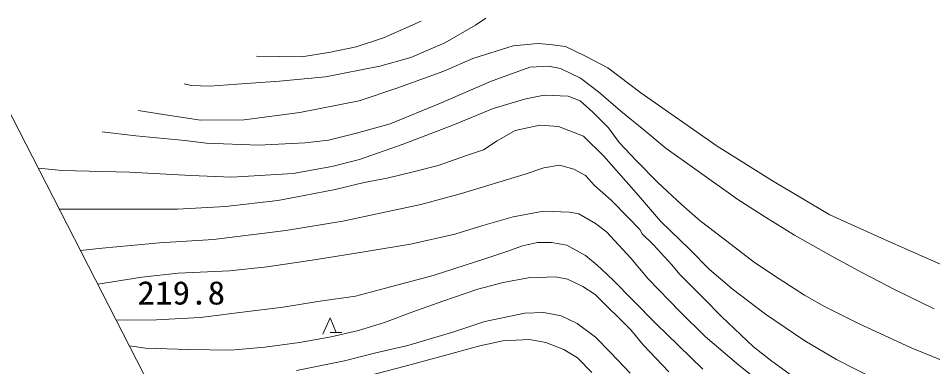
# Model space of a CAD drawing. Units: millimetres, scale not verified. Extents: x 40000 to 680000, y 20000 to 380000.
# Drawn here: x 358467 to 429943, y 306203 to 333427 of the extents above; entities that cross this region are included whole.
import ezdxf
from ezdxf.enums import TextEntityAlignment as Align

# ---------------------------------------------------------------- set-up
doc = ezdxf.new("R2010")
doc.units = ezdxf.units.MM
doc.header["$LTSCALE"] = 1000
doc.layers.add('M-WORK', color=1, linetype='Continuous', lineweight=13)
doc.styles.add('ＭＳ ゴシック', font='')
doc.styles.get('ＭＳ ゴシック').set_extended_font_data('MS Gothic')

msp = doc.modelspace()

# ---------------------------------------------------------------- linework, layer by layer
at = {"layer": 'M-WORK'}
for p, q in [((387008, 331893), (389949, 333204)), ((394202, 332888), (395024, 333427)), ((391813, 331513), (394202, 332888)), ((384889, 331200), (387008, 331893)), ((382872, 330776), (384889, 331200)), ((389154, 330357), (391813, 331513)), ((393985, 330280), (397150, 331269)), ((397150, 331269), (399074, 331449)), ((399074, 331449), (400015, 331390)), ((400015, 331390), (401249, 331213)), ((401249, 331213), (402810, 330458)), ((355490, 330554), (373193, 296058)), ((377079, 330455), (380624, 330416)), ((380624, 330416), (382872, 330776)), ((386726, 329689), (389154, 330357)), ((391737, 329291), (393985, 330280)), ((402810, 330458), (404547, 329552)), ((382475, 328855), (386726, 329689)), ((395381, 328499), (398463, 329604)), ((398463, 329604), (399915, 329694)), ((399915, 329694), (400853, 329501)), ((404547, 329552), (407140, 327613)), ((378889, 328522), (382475, 328855)), ((388051, 327960), (391737, 329291)), ((400853, 329501), (402420, 328756)), ((371439, 328302), (371971, 328174)), ((371971, 328174), (373449, 328128)), ((373449, 328128), (375559, 328274)), ((375559, 328274), (378889, 328522)), ((391463, 326791), (395381, 328499)), ((402420, 328756), (403807, 327690)), ((385102, 326989), (388051, 327960)), ((398150, 327145), (399576, 327428)), ((399576, 327428), (401439, 327338)), ((403807, 327690), (405567, 326161)), ((407140, 327613), (413107, 323434)), ((380480, 326072), (385102, 326989)), ((387533, 325185), (391463, 326791)), ((395581, 326374), (398150, 327145)), ((401439, 327338), (402376, 326978)), ((402376, 326978), (403378, 326105)), ((367838, 326216), (370302, 325821)), ((376110, 325497), (380480, 326072)), ((392422, 325077), (395581, 326374)), ((403378, 326105), (404598, 324859)), ((405567, 326161), (407352, 324710)), ((370302, 325821), (372712, 325461)), ((372712, 325461), (376110, 325497)), ((365031, 324563), (367655, 324233)), ((384899, 324453), (387533, 325185)), ((388543, 323587), (392422, 325077)), ((397306, 324651), (395886, 323841)), ((399231, 325064), (397306, 324651)), ((400705, 324974), (399231, 325064)), ((402647, 324219), (400705, 324974)), ((404598, 324859), (405433, 323716)), ((407352, 324710), (409112, 323246)), ((367655, 324233), (371477, 323888)), ((371477, 323888), (373159, 323670)), ((380879, 323708), (382716, 323914)), ((382716, 323914), (384899, 324453)), ((395886, 323841), (394825, 323158)), ((404248, 322655), (402647, 324219)), ((373159, 323670), (377244, 323515)), ((377244, 323515), (380879, 323708)), ((385139, 322405), (388543, 323587)), ((394825, 323158), (393422, 322673)), ((405433, 323716), (406782, 322290)), ((409112, 323246), (411154, 321794)), ((413107, 323434), (417563, 320640)), ((382981, 321853), (385139, 322405)), ((393422, 322673), (391282, 321935)), ((406945, 319580), (404248, 322655)), ((360029, 321710), (361890, 321545)), ((379949, 321288), (382981, 321853)), ((391282, 321935), (389340, 321432)), ((398083, 321248), (399540, 321751)), ((399540, 321751), (400763, 321949)), ((400763, 321949), (401895, 321626)), ((406782, 322290), (408465, 320607)), ((411154, 321794), (414712, 319264)), ((361890, 321545), (367169, 321403)), ((367169, 321403), (371960, 321147)), ((371960, 321147), (375146, 321005)), ((375146, 321005), (379949, 321288)), ((387290, 320928), (385492, 320587)), ((389340, 321432), (387290, 320928)), ((393102, 319737), (398083, 321248)), ((401895, 321626), (402813, 321140)), ((402813, 321140), (403517, 320367)), ((385492, 320587), (383244, 320047)), ((403517, 320367), (404822, 319208)), ((408465, 320607), (410314, 318873)), ((417563, 320640), (421893, 318072)), ((380816, 319580), (378766, 319202)), ((383244, 320047), (380816, 319580)), ((389919, 318874), (393102, 319737)), ((408653, 317583), (406945, 319580)), ((378766, 319202), (374666, 318716)), ((383839, 317579), (389919, 318874)), ((404822, 319208), (406152, 317825)), ((410314, 318873), (411766, 317614)), ((414712, 319264), (416870, 317889)), ((365675, 318501), (361676, 318501)), ((370908, 318501), (365675, 318501)), ((374666, 318716), (370908, 318501)), ((399523, 318368), (397146, 317918)), ((401552, 318291), (399523, 318368)), ((402271, 318150), (401552, 318291)), ((403594, 317405), (402271, 318150)), ((421893, 318072), (426173, 316133)), ((379369, 316834), (383839, 317579)), ((397146, 317918), (394770, 317238)), ((404455, 316737), (403594, 317405)), ((406152, 317825), (407050, 316921)), ((410955, 315372), (408653, 317583)), ((411766, 317614), (413513, 316278)), ((416870, 317889), (419131, 316489)), ((373738, 316153), (379369, 316834)), ((394770, 317238), (392599, 316570)), ((406343, 314681), (404455, 316737)), ((407050, 316921), (407227, 316580)), ((369499, 315871), (373738, 316153)), ((392599, 316570), (389131, 315786)), ((407227, 316580), (408118, 315722)), ((413513, 316278), (416005, 314352)), ((419131, 316489), (422008, 314858)), ((426173, 316133), (431837, 313641)), ((363323, 315291), (365017, 315473)), ((365017, 315473), (369499, 315871)), ((389131, 315786), (385650, 315195)), ((397886, 315639), (396664, 315194)), ((399042, 315901), (397886, 315639)), ((400156, 315920), (399042, 315901)), ((401345, 315690), (400156, 315920)), ((402796, 314885), (401345, 315690)), ((408118, 315722), (409547, 314175)), ((412484, 313789), (410955, 315372)), ((381784, 314592), (377931, 314014)), ((385650, 315195), (381784, 314592)), ((395007, 314670), (390903, 313323)), ((396664, 315194), (395007, 314670)), ((403714, 314150), (402796, 314885)), ((407692, 313076), (406343, 314681)), ((422008, 314858), (424461, 313548)), ((377931, 314014), (374976, 313705)), ((404467, 313429), (403714, 314150)), ((409547, 314175), (410177, 313405)), ((414264, 312297), (412484, 313789)), ((416005, 314352), (417944, 313080)), ((368130, 313204), (364675, 312657)), ((370956, 313500), (368130, 313204)), ((374976, 313705), (370956, 313500)), ((390903, 313323), (387178, 312342)), ((398324, 313148), (396371, 312789)), ((400456, 313225), (398324, 313148)), ((401406, 313046), (400456, 313225)), ((405043, 312886), (404467, 313429)), ((410171, 310520), (407692, 313076)), ((410177, 313405), (412031, 311570)), ((417944, 313080), (419922, 311796)), ((424461, 313548), (427004, 312212)), ((396371, 312789), (394380, 312249)), ((402601, 312480), (401406, 313046)), ((403564, 311851), (402601, 312480)), ((406466, 311440), (405043, 312886)), ((384820, 311727), (381884, 311286)), ((387178, 312342), (384820, 311727)), ((394380, 312249), (391644, 311337)), ((406339, 309077), (403564, 311851)), ((416871, 310300), (414264, 312297)), ((419922, 311796), (421489, 310909)), ((427004, 312212), (430063, 310718)), ((381884, 311286), (379178, 310846)), ((391644, 311337), (389319, 310502)), ((408357, 309539), (406466, 311440)), ((412031, 311570), (413467, 310109)), ((376398, 310525), (372673, 310048)), ((379178, 310846), (376398, 310525)), ((389319, 310502), (387097, 309655)), ((394935, 309731), (398069, 310374)), ((398069, 310374), (399534, 310451)), ((399534, 310451), (400908, 310181)), ((412162, 308567), (410171, 310520)), ((419947, 308232), (416871, 310300)), ((421489, 310909), (424135, 309586)), ((369278, 309874), (366124, 309833)), ((372673, 310048), (369278, 309874)), ((382270, 308748), (382848, 310024)), ((382848, 310024), (383303, 308886)), ((387097, 309655), (385055, 309025)), ((392520, 308922), (394935, 309731)), ((400908, 310181), (402141, 309577)), ((402141, 309577), (403580, 308524)), ((409148, 308753), (408357, 309539)), ((413467, 310109), (415931, 307743)), ((424135, 309586), (428246, 307685)), ((382857, 308886), (383758, 308886)), ((385055, 309025), (382923, 308550)), ((388924, 307856), (392520, 308922)), ((407315, 307908), (406339, 309077)), ((380457, 308100), (377734, 307728)), ((382923, 308550), (380457, 308100)), ((396352, 308230), (394554, 307835)), ((398435, 308340), (396352, 308230)), ((399701, 308083), (398435, 308340)), ((401104, 307560), (399701, 308083)), ((403580, 308524), (404761, 307304)), ((411987, 306012), (409148, 308753)), ((414782, 306332), (412162, 308567)), ((422428, 306758), (419947, 308232)), ((368421, 307664), (367147, 307840)), ((371774, 307535), (368421, 307664)), ((375075, 307484), (371774, 307535)), ((377734, 307728), (375075, 307484)), ((386419, 307291), (388924, 307856)), ((394554, 307835), (391508, 306991)), ((402178, 306890), (401104, 307560)), ((409319, 305801), (407315, 307908)), ((415931, 307743), (417359, 306642)), ((428246, 307685), (430750, 306658)), ((380202, 305916), (383953, 306674)), ((383953, 306674), (386419, 307291)), ((391508, 306991), (388599, 306220)), ((403288, 305753), (402178, 306890)), ((404761, 307304), (406290, 305698)), ((417359, 306642), (418972, 305476)), ((425539, 305175), (422428, 306758)), ((388599, 306220), (385929, 305514)), ((417017, 304573), (414782, 306332))]:
    msp.add_line(p, q, dxfattribs=at)

# ---------------------------------------------------------------- texts
at = {"layer": 'M-WORK', "style": 'ＭＳ ゴシック', "width": 1.1}
msp.add_text('219.8', height=1833, dxfattribs=at).set_placement((367781, 310510), align=Align.BOTTOM_LEFT)

doc.saveas('drawing.dxf')
